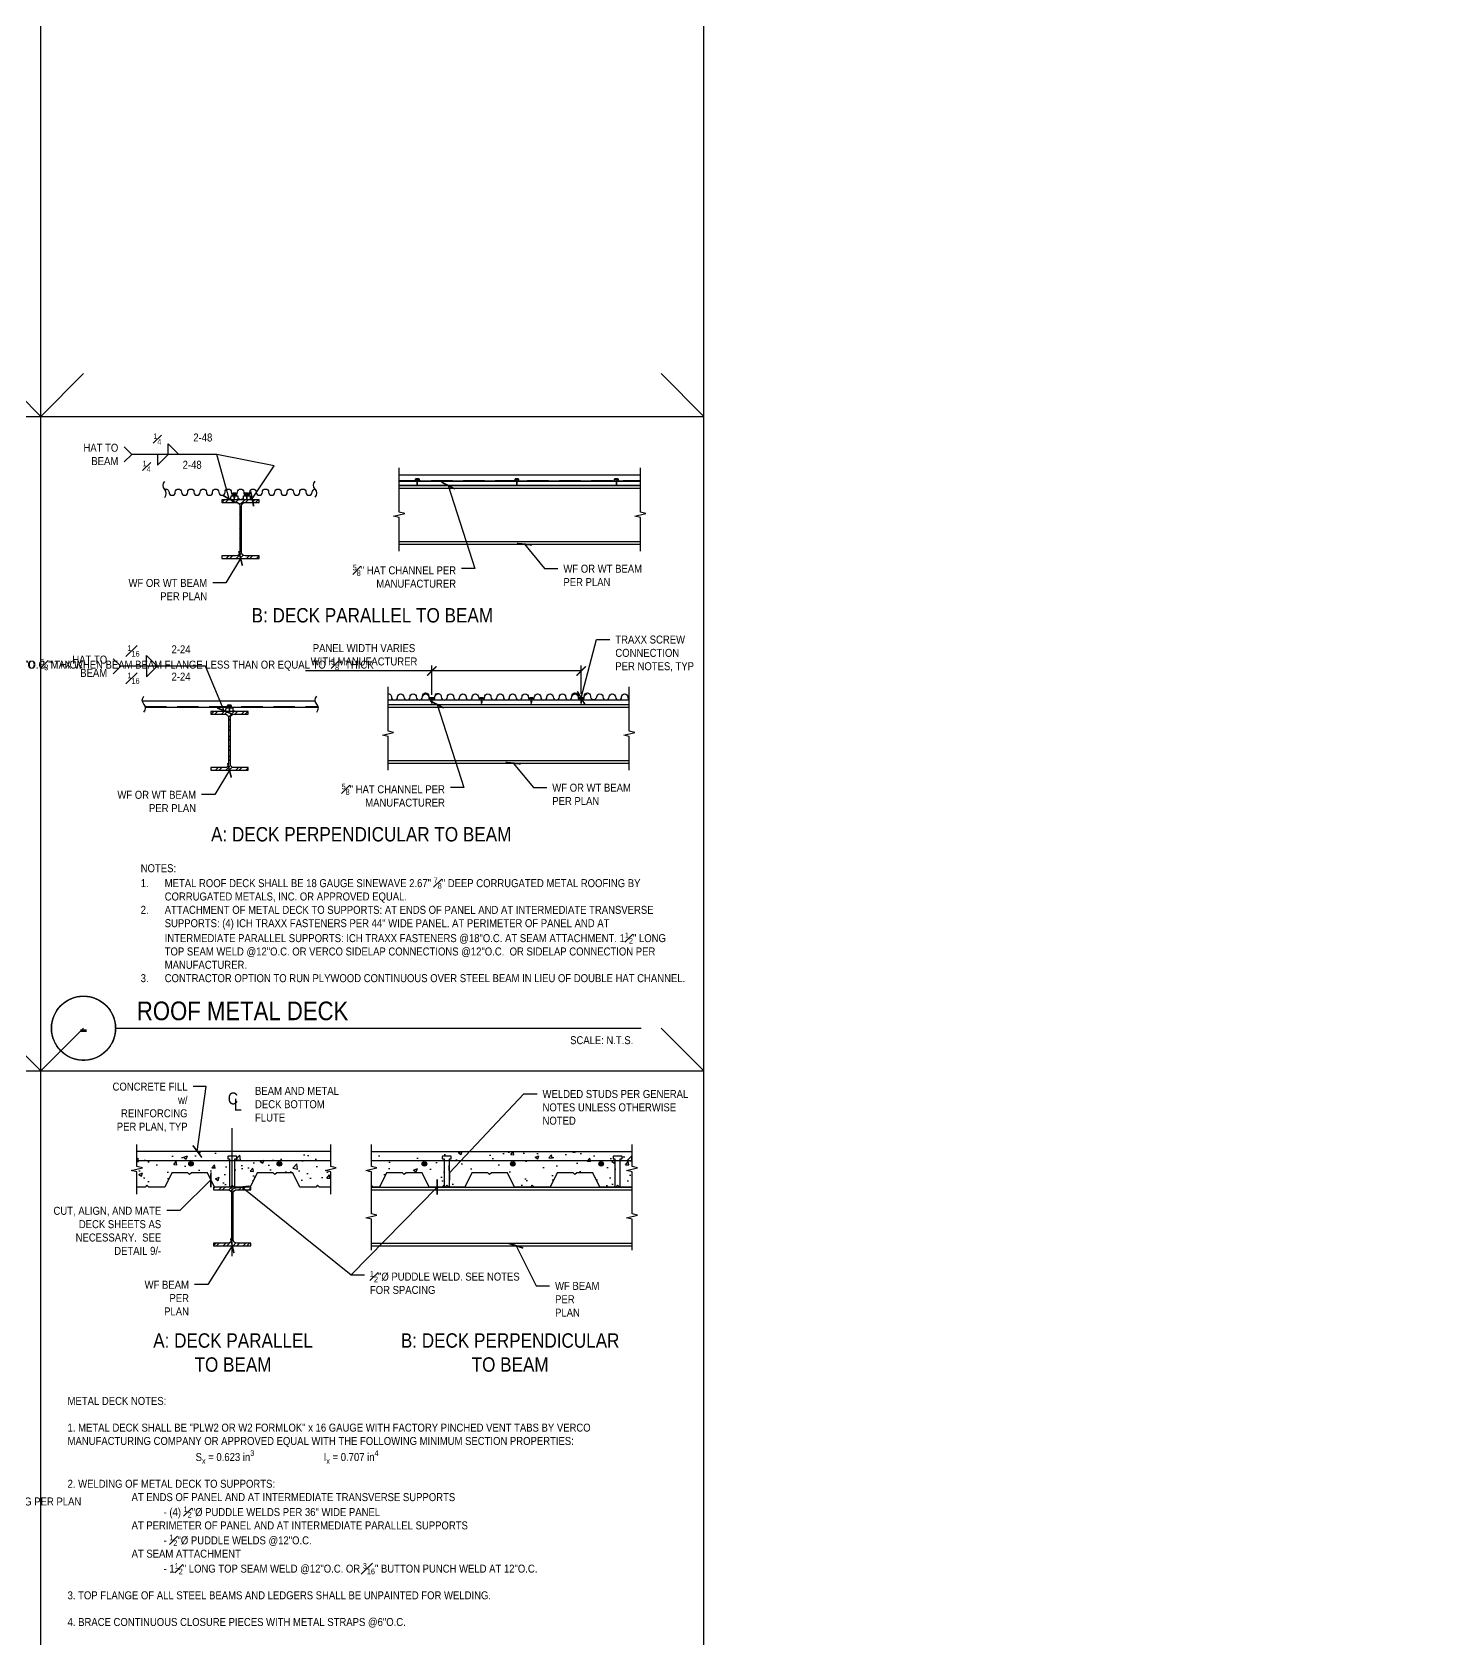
# Model space of a CAD drawing. Header units: inches. Extents: x -16404 to 14624, y -1591 to 16152.
# Drawn here: x -15147 to -14948.8, y 7544.2 to 7770 of the extents above; entities that cross this region are included whole.
import ezdxf
from ezdxf import colors
from ezdxf.entities.mleader import LeaderData, LeaderLine
from ezdxf.enums import TextEntityAlignment as Align
from ezdxf.math import Vec2, Vec3

# ---------------------------------------------------------------- set-up
doc = ezdxf.new("R2010")
doc.units = ezdxf.units.IN
doc.header["$LTSCALE"] = 24
doc.header["$MEASUREMENT"] = 0
for name, pattern in [('CENTER2', [1.125, 0.75, -0.125, 0.125, -0.125]), ('DASHED2', [0.375, 0.25, -0.125]), ('HIDDEN2', [0.1875, 0.125, -0.0625])]:
    doc.linetypes.add(name, pattern=pattern)
doc.layers.get('0').update_dxf_attribs({"linetype": 'CONTINUOUS'})
doc.layers.get('DefPoints').update_dxf_attribs({"color": 251, "linetype": 'CONTINUOUS'})
for name, color, linetype in [('S-ANNO-DIMS', 2, 'CONTINUOUS'), ('S-ANNO-NOTE', 4, 'CONTINUOUS'), ('S-ARCH', 1, 'CONTINUOUS'), ('S-BOLT', 2, 'CONTINUOUS'), ('S-BREAK', 2, 'CONTINUOUS'), ('S-CONC', 4, 'CONTINUOUS'), ('S-REBAR', 7, 'CONTINUOUS'), ('S-STEEL', 4, 'CONTINUOUS')]:
    doc.layers.add(name, color=color, linetype=linetype)
doc.layers.add('S-ANNO-GRID-NONPLOT', color=251, linetype='CONTINUOUS', plot=False)
doc.layers.add('S-HATCH1', color=1, linetype='CONTINUOUS', transparency=0.5)
doc.layers.add('S-HATCH2', color=2, linetype='CONTINUOUS', transparency=0.5)
doc.styles.add('Arial', font='arial.ttf', dxfattribs={"width": 0.85})
doc.dimstyles.new('DIM-12$0', dxfattribs={"dimscale": 12, "dimtxt": 0.09375, "dimasz": 0.109375, "dimexe": 0.0625, "dimexo": 0.0625, "dimgap": 0.0625, "dimtad": 1, "dimdec": 4, "dimzin": 11, "dimdsep": 46, "dimlunit": 4, "dimtxsty": 'Arial', "dimblk": 'ARCHTICK', "dimblk1": 'ARCHTICK', "dimblk2": 'ARCHTICK', "dimsah": 1, "dimcen": 0.125, "dimdle": 0.0625, "dimclrd": 256, "dimclre": 256, "dimclrt": 4, "dimadec": 0, "dimazin": 0, "dimtfac": 0.75, "dimtdec": 4, "dimtofl": 0, "dimtmove": 0, "dimatfit": 3, "dimldrblk": 'ARCHTICK', "dimfxl": 1, "dimfrac": 1, "dimtolj": 1, "dimtzin": 11, "dimarcsym": 0})
doc.dimstyles.new('DIM-12$7', dxfattribs={"dimscale": 12, "dimtxt": 0.09375, "dimasz": 0.125, "dimexe": 0.0625, "dimexo": 0.0625, "dimgap": 0.0625, "dimtad": 1, "dimdec": 4, "dimzin": 11, "dimdsep": 46, "dimlunit": 4, "dimtxsty": 'Arial', "dimblk": 'ARCHTICK', "dimcen": 0.125, "dimclrd": 256, "dimclre": 256, "dimclrt": 4, "dimadec": 0, "dimazin": 0, "dimtfac": 0.75, "dimtdec": 4, "dimtofl": 0, "dimtmove": 0, "dimatfit": 3, "dimldrblk": 'ARCHTICK', "dimfxl": 1, "dimfrac": 1, "dimtolj": 1, "dimtzin": 11, "dimarcsym": 0})
pattern_1 = [(50, (-9264.8584, 5871.305), (5.3794514, -0.470641), [0.5625, -6.1875]), (355, (-9264.8584, 5871.305), (-1.040635, 5.641441), [0.45, -4.95]), (100.45144, (-9264.41, 5871.266), (4.3388164, 5.1708), [0.4780514, -5.258566]), (46.1842, (-9264.8584, 5872.805), (8.00431, -1.2413946), [0.84375, -9.28125]), (96.63564, (-9264.1914, 5872.7016), (7.009965, 7.30589), [0.717078, -7.887853]), (351.18416, (-9264.8584, 5872.805), (7.009965, 7.30589), [0.675, -7.425]), (21, (-9264.1084, 5872.43), (4.476803, -3.0196417), [0.5625, -6.1875]), (326, (-9264.1084, 5872.43), (1.824865, 5.4386253), [0.45, -4.95]), (71.45144, (-9263.7354, 5872.1784), (6.301668, 2.4189836), [0.4780514, -5.258566]), (37.5, (-9264.8584, 5871.305), (0.0911989, 2.4967039), [0, -4.89, 0, -5.025, 0, -4.96875]), (7.5, (-9264.8584, 5871.305), (1.9730215, 2.9580878), [0, -2.865, 0, -4.7775, 0, -1.89375]), (327.5, (-9266.531, 5871.305), (4.0036683, -0.16916154), [0, -1.875, 0, -5.85, 0, -7.7625]), (317.5, (-9267.281, 5871.305), (4.3738963, 0.7507874), [0, -2.4375, 0, -3.885, 0, -5.5125])]

# ---------------------------------------------------------------- blocks, each defined once
blk = doc.blocks.new('W8x21')
at = {"layer": 'S-HATCH1'}
h = blk.add_hatch(dxfattribs=at)
h.set_pattern_fill('STEEL', color=256, scale=8, style=0)
h.set_pattern_definition([(45, (-55.7914, -336.0449), (-0.7071068, 0.7071068), []), (45, (-55.7914, -335.5449), (-0.7071068, 0.7071068), [])])
edge = h.paths.add_edge_path()
edge.add_line((2.625, -4.125), (2.625, -3.75))
edge.add_line((2.625, -3.75), (0.625, -3.75))
edge.add_arc((0.625, -3.25), 0.5, 180, 270, ccw=False)
edge.add_line((0.125, -3.25), (0.125, 3.25))
edge.add_arc((0.625, 3.25), 0.5, 90, 180, ccw=False)
edge.add_line((0.625, 3.75), (2.625, 3.75))
edge.add_line((2.625, 3.75), (2.625, 4.125))
edge.add_line((2.625, 4.125), (-2.625, 4.125))
edge.add_line((-2.625, 4.125), (-2.625, 3.75))
edge.add_line((-2.625, 3.75), (-0.625, 3.75))
edge.add_arc((-0.625, 3.25), 0.5, 0, 90, ccw=False)
edge.add_line((-0.125, 3.25), (-0.125, -3.25))
edge.add_arc((-0.625, -3.25), 0.5, -90, 0, ccw=False)
edge.add_line((-0.625, -3.75), (-2.625, -3.75))
edge.add_line((-2.625, -3.75), (-2.625, -4.125))
edge.add_line((-2.625, -4.125), (2.625, -4.125))
at = {"layer": 'S-STEEL'}
blk.add_lwpolyline([(2.625, -4.125), (2.625, -3.75), (0.625, -3.75, -0.4142136), (0.125, -3.25), (0.125, 3.25, -0.4142136), (0.625, 3.75), (2.625, 3.75), (2.625, 4.125), (-2.625, 4.125), (-2.625, 3.75), (-0.625, 3.75, -0.4142136), (-0.125, 3.25), (-0.125, -3.25, -0.4142136), (-0.625, -3.75), (-2.625, -3.75), (-2.625, -4.125)], format="xyb", close=True, dxfattribs=at)
blk = doc.blocks.new('_ARCHTICK')
at = {"color": 0, "linetype": 'ByBlock', "const_width": 0.15}
blk.add_lwpolyline([(-0.5, -0.5), (0.5, 0.5)], dxfattribs=at)
blk = doc.blocks.new('*D2195')
at = {"layer": 'DefPoints', "color": 0, "transparency": 16777216}
for p in [(-15069.84, 7680.21), (-15090.83, 7676.13), (-15069.84, 7676.25)]:
    blk.add_point(p, dxfattribs=at)
at = {"layer": 'S-ANNO-DIMS', "lineweight": -2, "transparency": 16777216}
for p, q in [((-15090.83, 7676.88), (-15090.83, 7680.96)), ((-15069.84, 7677), (-15069.84, 7680.96)), ((-15090.83, 7680.21), (-15108.6, 7680.21)), ((-15069.84, 7680.21), (-15091.58, 7680.21))]:
    blk.add_line(p, q, dxfattribs=at)
at = {"layer": 'S-ANNO-DIMS', "lineweight": -2, "transparency": 16777216, "xscale": 1.3125, "yscale": 1.3125, "zscale": 1.3125, "rotation": 180}
blk.add_blockref('_ARCHTICK', (-15090.83, 7680.21), dxfattribs=at)
at = {"layer": 'S-ANNO-DIMS', "lineweight": -2, "transparency": 16777216, "xscale": 1.3125, "yscale": 1.3125, "zscale": 1.3125}
blk.add_blockref('_ARCHTICK', (-15069.84, 7680.21), dxfattribs=at)
at = {"layer": 'S-ANNO-DIMS', "color": 4, "transparency": 16777216, "insert": (-15100.37, 7682.48), "char_height": 1.125, "attachment_point": 5, "style": 'Arial'}
blk.add_mtext('\\A1;PANEL WIDTH VARIES\\PWITH MANUFACTURER', dxfattribs=at)
blk = doc.blocks.new('*U327')
at = {"const_width": 0.188}
for points in [[(-4.5, 0, -1), (4.5, 0, 3.732051)], [(-4.5, 0, 1), (4.5, 0, -3.732051)]]:
    blk.add_lwpolyline(points, format="xyb", dxfattribs=at)
blk.add_lwpolyline([(4.5, 0), (78.41, 0)], dxfattribs=at)
blk.add_circle((0, 0), 4.5)
at = {"style": 'Arial', "width": 0.85}
for tag, p in [('DWG_TITLE_1', (7.5, 6.19)), ('DWG_TITLE_2', (7.5, 2.44))]:
    blk.add_attdef(tag, text='', height=2.62, dxfattribs=at).set_placement(p, align=Align.MIDDLE_LEFT)
blk.add_attdef('#', text='', height=3, dxfattribs=at).set_placement((0, 0), align=Align.MIDDLE_CENTER)
blk.add_attdef('SCALE', text='', height=1.12, dxfattribs=at).set_placement((77.29, -1.12), align=Align.TOP_RIGHT)
blk = doc.blocks.new('Rbar-dot')
blk.add_hatch(color=256).paths.add_polyline_path([(-0.02, 0, 1), (0.02, 0, 1)])
blk.add_circle((0, 0), 0.02)
blk = doc.blocks.new('Se_24x36_DETAILS_GRID')
for p, q in [((0, 23), (7.767, 23)), ((0, 15.333), (0, 23)), ((7.767, 23), (15.535, 23)), ((7.767, 15.333), (7.767, 23)), ((15.535, 23), (23.302, 23)), ((15.535, 15.333), (15.535, 23)), ((23.302, 23), (31.07, 23)), ((23.302, 15.333), (23.302, 23)), ((31.07, 15.333), (31.07, 23)), ((0, 15.333), (0.5, 15.833)), ((7.767, 15.333), (8.267, 15.833)), ((15.535, 15.333), (16.035, 15.833)), ((23.302, 15.333), (23.802, 15.833)), ((0, 15.333), (7.767, 15.333)), ((0, 7.667), (0, 15.333)), ((7.767, 15.333), (15.535, 15.333)), ((7.767, 7.667), (7.767, 15.333)), ((15.535, 15.333), (23.302, 15.333)), ((15.535, 7.667), (15.535, 15.333)), ((23.302, 15.333), (31.07, 15.333)), ((23.302, 7.667), (23.302, 15.333)), ((31.07, 7.667), (31.07, 15.333)), ((0, 7.667), (0.5, 8.167)), ((7.767, 7.667), (8.267, 8.167)), ((15.535, 7.667), (16.035, 8.167)), ((23.302, 7.667), (23.802, 8.167)), ((0, 7.667), (7.767, 7.667)), ((0, 0), (0, 7.667)), ((7.767, 7.667), (15.535, 7.667)), ((7.767, 0), (7.767, 7.667)), ((15.535, 7.667), (23.302, 7.667)), ((15.535, 0), (15.535, 7.667)), ((23.302, 7.667), (31.07, 7.667)), ((23.302, 0), (23.302, 7.667)), ((31.07, 0), (31.07, 7.667)), ((0, 0), (0.5, 0.5)), ((7.767, 0), (8.267, 0.5)), ((15.535, 0), (16.035, 0.5)), ((23.302, 0), (23.802, 0.5)), ((0, 0), (7.767, 0)), ((7.767, 0), (15.535, 0)), ((15.535, 0), (23.302, 0)), ((23.302, 0), (31.07, 0))]:
    blk.add_line(p, q)
at = {"linetype": 'DASHED2', "ltscale": 0.5}
for p, q in [((7.767, 15.333), (7.267, 15.833)), ((15.535, 15.333), (15.035, 15.833)), ((23.302, 15.333), (22.802, 15.833)), ((31.07, 15.333), (30.57, 15.833)), ((7.767, 7.667), (7.267, 8.167)), ((15.535, 7.667), (15.035, 8.167)), ((23.302, 7.667), (22.802, 8.167)), ((31.07, 7.667), (30.57, 8.167)), ((7.767, 0), (7.267, 0.5)), ((15.535, 0), (15.035, 0.5)), ((23.302, 0), (22.802, 0.5)), ((31.07, 0), (30.57, 0.5))]:
    blk.add_line(p, q, dxfattribs=at)
blk = doc.blocks.new('SE_BREAK_3IN')
at = {"layer": 'S-BREAK'}
blk.add_lwpolyline([(0, -0.375, 0.408465), (0, 0, -0.407415), (0, 0.369, -2.166217)], format="xyb", dxfattribs=at)

msp = doc.modelspace()

# ---------------------------------------------------------------- hatches: boundary and pattern name
at = {"layer": 'S-HATCH2'}
h = msp.add_hatch(dxfattribs=at)
h.set_pattern_fill('AR-CONC', color=256, scale=0.75, style=0)
h.set_pattern_definition(pattern_1)
h.paths.add_polyline_path([(-15132.30319, 7612.6809), (-15132.30319, 7610.55948), (-15131.52484, 7610.37019), (-15133.08154, 7609.99162), (-15132.30319, 7609.80233), (-15132.30319, 7607.6809), (-15131.13924, 7607.6809), (-15130.88924, 7607.9309), (-15130.63924, 7607.6809), (-15128.38924, 7607.6809), (-15127.38924, 7609.6809), (-15125.13924, 7609.6809), (-15124.88924, 7609.4309), (-15124.63924, 7609.6809), (-15122.38924, 7609.6809), (-15121.38924, 7607.6809), (-15119.13924, 7607.6809), (-15118.88924, 7607.9309), (-15118.63924, 7607.6809), (-15116.38924, 7607.6809), (-15115.38924, 7609.6809), (-15113.13924, 7609.6809), (-15112.88924, 7609.4309), (-15112.63924, 7609.6809), (-15110.38924, 7609.6809), (-15109.38924, 7607.6809), (-15107.13924, 7607.6809), (-15106.88924, 7607.9309), (-15106.63924, 7607.6809), (-15105.0536, 7607.6809), (-15105.0536, 7609.80233), (-15105.83195, 7609.99162), (-15104.27525, 7610.37019), (-15105.0536, 7610.55948), (-15105.0536, 7612.6809)])
h = msp.add_hatch(dxfattribs=at)
h.set_pattern_fill('AR-CONC', color=256, scale=0.75, style=0)
h.set_pattern_definition(pattern_1)
h.paths.add_polyline_path([(-15088.71203, 7607.9309), (-15088.46203, 7607.6809), (-15086.21203, 7607.6809), (-15085.21203, 7609.6809), (-15082.96203, 7609.6809), (-15082.71203, 7609.4309), (-15082.46203, 7609.6809), (-15080.21203, 7609.6809), (-15079.21203, 7607.6809), (-15076.96203, 7607.6809), (-15076.71203, 7607.9309), (-15076.46203, 7607.6809), (-15074.21203, 7607.6809), (-15073.21203, 7609.6809), (-15070.96203, 7609.6809), (-15070.71203, 7609.4309), (-15070.46203, 7609.6809), (-15068.21203, 7609.6809), (-15067.21203, 7607.6809), (-15064.96203, 7607.6809), (-15064.71203, 7607.9309), (-15064.46203, 7607.6809), (-15062.68229, 7607.6809), (-15062.68229, 7609.80233), (-15063.46064, 7609.99162), (-15061.90394, 7610.37019), (-15062.68229, 7610.55948), (-15062.68229, 7612.6809), (-15099.3362, 7612.6809), (-15099.3362, 7610.55948), (-15098.55785, 7610.37019), (-15100.11455, 7609.99162), (-15099.3362, 7609.80233), (-15099.3362, 7607.6809), (-15098.21203, 7607.6809), (-15097.21203, 7609.6809), (-15094.96203, 7609.6809), (-15094.71203, 7609.4309), (-15094.46203, 7609.6809), (-15092.21203, 7609.6809), (-15091.21203, 7607.6809), (-15088.96203, 7607.6809)])

# ---------------------------------------------------------------- linework, layer by layer
at = {"layer": 'S-ANNO-NOTE', "color": 1, "linetype": 'CENTER2'}
msp.add_line((-15118.88924, 7597.94379), (-15118.88924, 7616.18391), dxfattribs=at)
at = {"layer": 'S-ANNO-NOTE'}
for points in [[(-15127.89687, 7710.65068), (-15127.89687, 7712.15068), (-15126.39687, 7710.65068)], [(-15134.06861, 7709.59002), (-15133.00795, 7710.65068), (-15134.06861, 7711.71134)], [(-15129.39687, 7710.65068), (-15129.39687, 7709.15068), (-15127.89687, 7710.65068)], [(-15135.63372, 7679.81241), (-15134.57306, 7680.87307), (-15135.63372, 7681.93373)], [(-15130.96198, 7680.87307), (-15130.96198, 7682.37307), (-15129.46198, 7680.87307)], [(-15130.96198, 7680.87307), (-15130.96198, 7679.37307), (-15129.46198, 7680.87307)]]:
    msp.add_lwpolyline(points, dxfattribs=at)
at = {"layer": 'S-ARCH'}
for points in [[(-15061.5112, 7706.90568), (-15095.42242, 7706.90546)], [(-15061.5112, 7706.28068), (-15095.42242, 7706.28046)], [(-15063.07659, 7676.12807), (-15096.98753, 7676.12785)]]:
    msp.add_lwpolyline(points, dxfattribs=at)
at = {"layer": 'S-BOLT'}
for points in [[(-15118.51424, 7607.6809), (-15118.51424, 7611.63322), (-15118.32674, 7611.63322, 0.414214), (-15118.26424, 7611.69572), (-15118.26424, 7611.94572, 0.414214), (-15118.32674, 7612.00822), (-15118.51424, 7612.00822), (-15119.45174, 7612.00822, 0.414214), (-15119.51424, 7611.94572), (-15119.51424, 7611.69572, 0.414214), (-15119.45174, 7611.63322), (-15119.26424, 7611.63322), (-15119.26424, 7607.6809)], [(-15088.36912, 7607.6809), (-15088.36912, 7611.63322), (-15088.18162, 7611.63322, 0.414214), (-15088.11912, 7611.69572), (-15088.11912, 7611.94572, 0.414214), (-15088.18162, 7612.00822), (-15088.36912, 7612.00822), (-15089.30662, 7612.00822, 0.414214), (-15089.36912, 7611.94572), (-15089.36912, 7611.69572, 0.414214), (-15089.30662, 7611.63322), (-15089.11912, 7611.63322), (-15089.11912, 7607.6809)], [(-15064.3373, 7607.6809), (-15064.3373, 7611.63322), (-15064.1498, 7611.63322, 0.414214), (-15064.0873, 7611.69572), (-15064.0873, 7611.94572, 0.414214), (-15064.1498, 7612.00822), (-15064.3373, 7612.00822), (-15065.2748, 7612.00822, 0.414214), (-15065.3373, 7611.94572), (-15065.3373, 7611.69572, 0.414214), (-15065.2748, 7611.63322), (-15065.0873, 7611.63322), (-15065.0873, 7607.6809)]]:
    msp.add_lwpolyline(points, format="xyb", dxfattribs=at)
at = {"layer": 'S-BREAK'}
for points in [[(-15095.42216, 7697.03047), (-15095.42216, 7701.77689), (-15096.20051, 7701.96618), (-15094.6438, 7702.34475), (-15095.42216, 7702.53404), (-15095.42216, 7708.77968)], [(-15061.5112, 7697.03047), (-15061.5112, 7701.77689), (-15062.28955, 7701.96618), (-15060.73284, 7702.34475), (-15061.5112, 7702.53404), (-15061.5112, 7708.77989)], [(-15096.98727, 7666.25285), (-15096.98727, 7670.99928), (-15097.76562, 7671.18857), (-15096.20892, 7671.56714), (-15096.98727, 7671.75643), (-15096.98727, 7678.00207)], [(-15063.07631, 7666.25285), (-15063.07631, 7670.99928), (-15063.85466, 7671.18857), (-15062.29796, 7671.56714), (-15063.07631, 7671.75643), (-15063.07631, 7678.00207)], [(-15132.30319, 7606.6809), (-15132.30319, 7609.80233), (-15133.08154, 7609.99162), (-15131.52484, 7610.37019), (-15132.30319, 7610.55948), (-15132.30319, 7613.6809)], [(-15105.0536, 7606.6809), (-15105.0536, 7609.80233), (-15105.83195, 7609.99162), (-15104.27525, 7610.37019), (-15105.0536, 7610.55948), (-15105.0536, 7613.6809)], [(-15099.3362, 7598.8059), (-15099.3362, 7603.17733), (-15100.11455, 7603.36662), (-15098.55785, 7603.74519), (-15099.3362, 7603.93448), (-15099.3362, 7609.80233), (-15100.11455, 7609.99162), (-15098.55785, 7610.37019), (-15099.3362, 7610.55948), (-15099.3362, 7613.6809)], [(-15062.68229, 7598.8059), (-15062.68229, 7603.17733), (-15063.46064, 7603.36662), (-15061.90394, 7603.74519), (-15062.68229, 7603.93448), (-15062.68229, 7609.80233), (-15063.46064, 7609.99162), (-15061.90394, 7610.37019), (-15062.68229, 7610.55948), (-15062.68229, 7613.6809)]]:
    msp.add_lwpolyline(points, dxfattribs=at)
at = {"layer": 'S-CONC'}
for p, q in [((-15095.42241, 7706.28047), (-15061.5112, 7706.28047)), ((-15095.4224, 7705.90547), (-15061.5112, 7705.90547)), ((-15095.42216, 7698.40547), (-15061.5112, 7698.40547)), ((-15095.42215, 7698.03047), (-15061.51119, 7698.03047)), ((-15096.98752, 7675.50285), (-15063.07642, 7675.50285)), ((-15096.98751, 7675.12785), (-15063.07642, 7675.12785)), ((-15096.98727, 7667.62785), (-15063.07631, 7667.62785)), ((-15096.98726, 7667.25285), (-15063.0763, 7667.25285)), ((-15105.0536, 7612.6809), (-15132.30319, 7612.6809)), ((-15099.3367, 7612.6809), (-15062.68278, 7612.6809)), ((-15099.33626, 7607.6809), (-15062.6824, 7607.6809)), ((-15099.33623, 7607.3059), (-15062.6824, 7607.3059)), ((-15099.3362, 7599.8059), (-15062.68229, 7599.8059)), ((-15099.3362, 7599.4309), (-15062.68228, 7599.4309))]:
    msp.add_line(p, q, dxfattribs=at)
at = {"layer": 'S-REBAR'}
for p, q in [((-15132.30297, 7611.43092), (-15105.05359, 7611.43092)), ((-15099.33659, 7611.43092), (-15062.68267, 7611.43092))]:
    msp.add_line(p, q, dxfattribs=at)
at = {"layer": 'S-STEEL'}
for p, q in [((-15095.42244, 7707.77968), (-15061.5112, 7707.77989)), ((-15095.42242, 7706.90546), (-15061.5112, 7706.90568)), ((-15131.53076, 7676.00205), (-15107.22809, 7676.00205)), ((-15131.09441, 7675.12785), (-15106.79174, 7675.12785))]:
    msp.add_line(p, q, dxfattribs=at)
at = {"layer": 'S-STEEL', "linetype": 'HIDDEN2'}
msp.add_line((-15095.42243, 7707.00568), (-15061.5112, 7707.00568), dxfattribs=at)
at = {"layer": 'S-STEEL', "color": 2, "linetype": 'HIDDEN2'}
msp.add_line((-15131.11678, 7675.22785), (-15106.8141, 7675.22785), dxfattribs=at)
at = {"layer": 'S-STEEL'}
for points in [[(-15128.39471, 7705.73997, -0.541832481), (-15127.78065, 7705.33968, 1), (-15126.90565, 7705.33968, -1), (-15126.03065, 7705.33968, 1), (-15125.15565, 7705.33968, -1), (-15124.28065, 7705.33968, 1), (-15123.40565, 7705.33968, -1), (-15122.53065, 7705.33968, 1), (-15121.65565, 7705.33968, -1), (-15120.78065, 7705.33968, 1), (-15119.90565, 7705.33968, -1), (-15119.03065, 7705.33968, 1), (-15118.15565, 7705.33968, -1), (-15117.28065, 7705.33968, 1), (-15116.40565, 7705.33968, -1), (-15115.53065, 7705.33968, 1), (-15114.65565, 7705.33968, -1), (-15113.78065, 7705.33968, 1), (-15112.90565, 7705.33968, -1), (-15112.03065, 7705.33968, 1), (-15111.15565, 7705.33968, -1), (-15110.28065, 7705.33968, 1), (-15109.40565, 7705.33968, -1), (-15108.53065, 7705.33968, 1), (-15107.65565, 7705.33968, -0.396626318), (-15107.24457, 7705.77638)], [(-15096.98755, 7677.00205, -0.432031349), (-15096.52362, 7676.56535, 1), (-15095.64862, 7676.56535, -1), (-15094.77362, 7676.56535, 1), (-15093.89862, 7676.56535, -1), (-15093.02362, 7676.56535, 1), (-15092.14862, 7676.56535, -1), (-15091.27362, 7676.56535, 1), (-15090.39862, 7676.56535, -0.414213562), (-15089.96112, 7677.00285)], [(-15092.14862, 7676.69035, -1), (-15091.27362, 7676.69035, 1), (-15090.39862, 7676.69035, -0.989949494), (-15089.52362, 7676.56535, 1), (-15088.64862, 7676.56535, -1), (-15087.77362, 7676.56535, 1), (-15086.89862, 7676.56535, -1), (-15086.02362, 7676.56535, 1), (-15085.14862, 7676.56535, -1), (-15084.27362, 7676.56535, 1), (-15083.39862, 7676.56535, -1), (-15082.52362, 7676.56535, 1), (-15081.64862, 7676.56535, -1), (-15080.77362, 7676.56535, 1), (-15079.89862, 7676.56535, -1), (-15079.02362, 7676.56535, 1), (-15078.14862, 7676.56535, -1), (-15077.27362, 7676.56535, 1), (-15076.39862, 7676.56535, -1), (-15075.52362, 7676.56535, 1), (-15074.64862, 7676.56535, -1), (-15073.77362, 7676.56535, 1), (-15072.89862, 7676.56535, -1), (-15072.02362, 7676.56535, 1), (-15071.14862, 7676.56535, -1), (-15070.27362, 7676.56535, 1), (-15069.39862, 7676.56535, -0.396626318), (-15068.98754, 7677.00206)], [(-15071.14862, 7676.6885, -1), (-15070.27362, 7676.6885, 1), (-15069.39862, 7676.6885, -1), (-15068.52362, 7676.6885, 0.989949494), (-15067.64862, 7676.5635, -1), (-15066.77362, 7676.5635, 1), (-15065.89862, 7676.5635, -1), (-15065.02362, 7676.5635, 1), (-15064.14862, 7676.5635, -1), (-15063.27362, 7676.5635, 0.252585417), (-15063.07631, 7676.19782, 0.252585417)]]:
    msp.add_lwpolyline(points, format="xyb", dxfattribs=at)
at = {"layer": 'S-STEEL', "color": 2}
for points in [[(-15118.65776, 7705.1523), (-15118.65776, 7704.63223), (-15118.60506, 7704.4023), (-15118.54943, 7704.63177), (-15118.54943, 7705.1523), (-15118.35359, 7705.1523), (-15118.35359, 7705.2023), (-15118.85359, 7705.2023), (-15118.85359, 7705.1523), (-15118.54943, 7705.1523)], [(-15116.90776, 7705.15559), (-15116.90776, 7704.63552), (-15116.85506, 7704.40559), (-15116.79943, 7704.63506), (-15116.79943, 7705.15559), (-15116.60359, 7705.15559), (-15116.60359, 7705.20559), (-15117.10359, 7705.20559), (-15117.10359, 7705.15559), (-15116.79943, 7705.15559)], [(-15092.93744, 7707.1523), (-15092.93744, 7706.63223), (-15092.88475, 7706.4023), (-15092.82911, 7706.63177), (-15092.82911, 7707.1523), (-15092.63328, 7707.1523), (-15092.63328, 7707.2023), (-15093.13328, 7707.2023), (-15093.13328, 7707.1523), (-15092.82911, 7707.1523)], [(-15078.93744, 7707.1523), (-15078.93744, 7706.63223), (-15078.88475, 7706.4023), (-15078.82911, 7706.63177), (-15078.82911, 7707.1523), (-15078.63328, 7707.1523), (-15078.63328, 7707.2023), (-15079.13328, 7707.2023), (-15079.13328, 7707.1523), (-15078.82911, 7707.1523)], [(-15064.93744, 7707.1523), (-15064.93744, 7706.63223), (-15064.88475, 7706.4023), (-15064.82911, 7706.63177), (-15064.82911, 7707.1523), (-15064.63328, 7707.1523), (-15064.63328, 7707.2023), (-15065.13328, 7707.2023), (-15065.13328, 7707.1523), (-15064.82911, 7707.1523)], [(-15090.89029, 7676.37785), (-15090.89029, 7675.85778), (-15090.83759, 7675.62785), (-15090.78196, 7675.85732), (-15090.78196, 7676.37785), (-15090.58612, 7676.37785), (-15090.58612, 7676.42785), (-15091.08612, 7676.42785), (-15091.08612, 7676.37785), (-15090.78196, 7676.37785)], [(-15083.89029, 7676.37785), (-15083.89029, 7675.85778), (-15083.83759, 7675.62785), (-15083.78196, 7675.85732), (-15083.78196, 7676.37785), (-15083.58612, 7676.37785), (-15083.58612, 7676.42785), (-15084.08612, 7676.42785), (-15084.08612, 7676.37785), (-15083.78196, 7676.37785)], [(-15076.90073, 7676.37798), (-15076.90073, 7675.85791), (-15076.84803, 7675.62798), (-15076.7924, 7675.85745), (-15076.7924, 7676.37798), (-15076.59656, 7676.37798), (-15076.59656, 7676.42798), (-15077.09656, 7676.42798), (-15077.09656, 7676.37798), (-15076.7924, 7676.37798)], [(-15069.90073, 7676.37798), (-15069.90073, 7675.85791), (-15069.84803, 7675.62798), (-15069.7924, 7675.85745), (-15069.7924, 7676.37798), (-15069.59656, 7676.37798), (-15069.59656, 7676.42798), (-15070.09656, 7676.42798), (-15070.09656, 7676.37798), (-15069.7924, 7676.37798)], [(-15119.34298, 7675.37785), (-15119.34298, 7674.85778), (-15119.29028, 7674.62785), (-15119.23465, 7674.85732), (-15119.23465, 7675.37785), (-15119.03881, 7675.37785), (-15119.03881, 7675.42785), (-15119.53881, 7675.42785), (-15119.53881, 7675.37785), (-15119.23465, 7675.37785)]]:
    msp.add_lwpolyline(points, dxfattribs=at)
for points in [[(-15118.85359, 7705.1523), (-15118.35359, 7705.1523), (-15118.35359, 7704.9023), (-15118.85359, 7704.9023)], [(-15117.10359, 7705.15559), (-15116.60359, 7705.15559), (-15116.60359, 7704.90559), (-15117.10359, 7704.90559)], [(-15093.13328, 7707.1523), (-15092.63328, 7707.1523), (-15092.63328, 7706.9023), (-15093.13328, 7706.9023)], [(-15079.13328, 7707.1523), (-15078.63328, 7707.1523), (-15078.63328, 7706.9023), (-15079.13328, 7706.9023)], [(-15065.13328, 7707.1523), (-15064.63328, 7707.1523), (-15064.63328, 7706.9023), (-15065.13328, 7706.9023)], [(-15091.08612, 7676.37785), (-15090.58612, 7676.37785), (-15090.58612, 7676.12785), (-15091.08612, 7676.12785)], [(-15084.08612, 7676.37785), (-15083.58612, 7676.37785), (-15083.58612, 7676.12785), (-15084.08612, 7676.12785)], [(-15077.09656, 7676.37798), (-15076.59656, 7676.37798), (-15076.59656, 7676.12798), (-15077.09656, 7676.12798)], [(-15070.09656, 7676.37798), (-15069.59656, 7676.37798), (-15069.59656, 7676.12798), (-15070.09656, 7676.12798)], [(-15119.53881, 7675.37785), (-15119.03881, 7675.37785), (-15119.03881, 7675.12785), (-15119.53881, 7675.12785)]]:
    msp.add_lwpolyline(points, close=True, dxfattribs=at)
at = {"layer": 'S-STEEL'}
for points in [[(-15119.34315, 7704.39675), (-15119.08308, 7704.40646), (-15119.06444, 7704.80547), (-15118.12186, 7704.80547), (-15118.10322, 7704.40646), (-15117.84315, 7704.39675)], [(-15117.59315, 7704.39675), (-15117.33308, 7704.40646), (-15117.31444, 7704.80547), (-15116.37186, 7704.80547), (-15116.35322, 7704.40646), (-15116.09315, 7704.39675)], [(-15120.03326, 7674.61914), (-15119.7732, 7674.62884), (-15119.75455, 7675.02785), (-15118.81197, 7675.02785), (-15118.79333, 7674.62884), (-15118.53326, 7674.61914)], [(-15105.05336, 7607.6809), (-15106.63924, 7607.6809), (-15106.88924, 7607.9309), (-15107.13924, 7607.6809), (-15109.38924, 7607.6809), (-15110.38924, 7609.6809), (-15112.63924, 7609.6809), (-15112.88924, 7609.4309), (-15112.88924, 7609.4309), (-15113.13924, 7609.6809), (-15115.38924, 7609.6809), (-15116.38924, 7607.6809), (-15118.63924, 7607.6809), (-15118.88924, 7607.9309), (-15119.13924, 7607.6809), (-15121.38924, 7607.6809), (-15122.38924, 7609.6809), (-15124.63924, 7609.6809), (-15124.88924, 7609.4309), (-15124.88924, 7609.4309), (-15125.13924, 7609.6809), (-15127.38924, 7609.6809), (-15128.38924, 7607.6809), (-15130.63924, 7607.6809), (-15130.88924, 7607.9309), (-15131.13924, 7607.6809), (-15132.30276, 7607.6809)], [(-15062.6824, 7607.6809), (-15064.46203, 7607.6809), (-15064.71203, 7607.9309), (-15064.96203, 7607.6809), (-15067.21203, 7607.6809), (-15068.21203, 7609.6809), (-15070.46203, 7609.6809), (-15070.71203, 7609.4309), (-15070.71203, 7609.4309), (-15070.96203, 7609.6809), (-15073.21203, 7609.6809), (-15074.21203, 7607.6809), (-15076.46203, 7607.6809), (-15076.71203, 7607.9309), (-15076.96203, 7607.6809), (-15079.21203, 7607.6809), (-15080.21203, 7609.6809), (-15082.46203, 7609.6809), (-15082.71203, 7609.4309), (-15082.71203, 7609.4309), (-15082.96203, 7609.6809), (-15085.21203, 7609.6809), (-15086.21203, 7607.6809), (-15088.46203, 7607.6809), (-15088.71203, 7607.9309), (-15088.96203, 7607.6809), (-15091.21203, 7607.6809), (-15092.21203, 7609.6809), (-15094.46203, 7609.6809), (-15094.71203, 7609.4309), (-15094.71203, 7609.4309), (-15094.96203, 7609.6809), (-15097.21203, 7609.6809), (-15098.21203, 7607.6809), (-15099.33626, 7607.6809)]]:
    msp.add_lwpolyline(points, dxfattribs=at)

# ---------------------------------------------------------------- block references
at = {"layer": 'S-ANNO-GRID-NONPLOT', "xscale": 12, "yscale": 12, "zscale": 12}
for p in [(-15425.43172, 7716), (-15425.43172, 7440)]:
    msp.add_blockref('Se_24x36_DETAILS_GRID', p, dxfattribs=at)
at = {"layer": 'S-ANNO-NOTE'}
msp.add_blockref('*U327', (-15139.80442, 7630), dxfattribs=at).add_auto_attribs({'#': '-', 'DWG_TITLE_2': 'ROOF METAL DECK', 'SCALE': 'SCALE: N.T.S.'})
at = {"layer": 'S-BREAK', "xscale": 3, "yscale": 3, "zscale": 3}
for p in [(-15128.39471, 7705.73997), (-15107.24457, 7705.77638), (-15131.31399, 7675.56495), (-15107.01131, 7675.56495)]:
    msp.add_blockref('SE_BREAK_3IN', p, dxfattribs=at)
at = {"layer": 'S-REBAR', "xscale": 16, "yscale": 16, "zscale": 16}
for p in [(-15124.69079, 7610.93092), (-15112.26329, 7610.93092), (-15091.88073, 7610.93092), (-15079.45323, 7610.93092), (-15067.02573, 7610.93092)]:
    msp.add_blockref('Rbar-dot', p, dxfattribs=at)
at = {"layer": 'S-STEEL'}
for p in [(-15117.71815, 7700.15547), (-15119.28326, 7670.37785), (-15118.88924, 7603.5559)]:
    msp.add_blockref('W8x21', p, dxfattribs=at)

# ---------------------------------------------------------------- texts
at = {"layer": 'S-ANNO-NOTE', "color": 4, "style": 'Arial'}
for s, insert, char_height, width, attachment_point in [('HAT TO \\PBEAM', (-15134.91223, 7710.65068), 1.125, 14.5516162, 6), ('\\A1;{\\H0.7x;\\S1#4;}', (-15128.85726, 7713.5909), 1.125, 3.6570708, 3), ('\\A1;2-48', (-15121.69322, 7713.5909), 1.125, 3.6570708, 3), ('\\A1;{\\H0.7x;\\S1#4;}', (-15130.35726, 7709.75104), 1.125, 3.6570708, 3), ('\\A1;2-48', (-15123.19322, 7709.75104), 1.125, 3.6570708, 3), ('\\A1;{\\H0.7x;\\S1#16;} ', (-15131.92237, 7683.81329), 1.125, 3.6570708, 3), ('\\A1;2-24', (-15124.75833, 7683.81329), 1.125, 3.6570708, 3), ('HAT TO \\PBEAM', (-15136.47734, 7680.87307), 1.125, 14.5516162, 6), ('\\A1;{\\H0.7x;\\S1#16;} ', (-15131.92237, 7679.97343), 1.125, 3.6570708, 3), ('\\A1;2-24', (-15124.75833, 7679.97343), 1.125, 3.6570708, 3), ('C', (-15118.80132, 7620.11994), 1.6875, 1.3847169, 5), ('L', (-15118.09596, 7619.27498), 1.6875, 1.0598789, 5)]:
    msp.add_mtext(s, dxfattribs=dict(at, insert=insert, char_height=char_height, width=width, attachment_point=attachment_point))
at = {"layer": 'S-ANNO-NOTE', "char_height": 1.125, "style": 'Arial'}
for s, insert, width, attachment_point in [('\\A1;{\\H0.7x;\\S5#8;}" HAT CHANNEL PER MANUFACTURER', (-15087.43179, 7695.14685), 21.1246619, 3), ('\\A1;WF OR WT BEAM \\PPER PLAN', (-15072.33746, 7695.14685), 21.1246619, 1), ('\\A1;WF OR WT BEAM \\PPER PLAN', (-15122.41928, 7693.14685), 21.1246619, 3), ('\\A1;TRAXX SCREW CONNECTION PER NOTES, TYP', (-15065.03402, 7685.19388), 11.3264401, 1), ('\\A1;WF OR WT BEAM \\PPER PLAN', (-15123.98439, 7663.36924), 21.1246619, 3), ('\\A1;{\\H0.7x;\\S5#8;}" HAT CHANNEL PER MANUFACTURER', (-15088.9969, 7664.36924), 21.1246619, 3), ('\\A1;WF OR WT BEAM \\PPER PLAN', (-15073.90257, 7664.36924), 21.1246619, 1), ('NOTES:\\P\\pi-3.375,l3.375,t3.375;{\\A1;1.^IMETAL ROOF DECK SHALL BE 18 GAUGE SINEWAVE 2.67" \\H0.7x;\\S7#8;\\H1.4286x;" DEEP CORRUGATED METAL ROOFING \\H0.99998x;BY CORRUGATED METALS, INC. OR APPROVED EQUAL.}\\P{\\A1;2.^IATTACHMENT OF METAL DECK TO SUPPORTS: AT ENDS OF PANEL AND AT INTERMEDIATE TRANSVERSE SUPPORTS: (4) ICH TRAXX FASTENERS PER 44" WIDE PANEL. AT PERIMETER OF PANEL AND AT INTERMEDIATE PARALLEL SUPPORTS: ICH TRAXX FASTENERS @18"O.C. AT SEAM ATTACHMENT. 1\\H0.7x;\\S1#2;\\H1.42857x;" LONG TOP SEAM WELD @12"O.C. OR VERCO SIDELAP CONNECTIONS @12"O.C.  OR SIDELAP CONNECTION PER MANUFACTURER.\\P3.^ICONTRACTOR OPTION TO RUN PLYWOOD CONTINUOUS OVER STEEL BEAM IN LIEU OF DOUBLE HAT CHANNEL.}', (-15131.76466, 7636.45907), 68.9394393, 7), ('\\A1;CONCRETE FILL w/ REINFORCING PER PLAN, TYP', (-15125.17965, 7622.35477), 10.9859473, 3), ('\\A1;BEAM AND METAL DECK BOTTOM FLUTE', (-15115.69125, 7621.76098), 13.5264277, 1), ('\\A1;WELDED STUDS PER GENERAL NOTES UNLESS OTHERWISE NOTED', (-15075.27024, 7621.31944), 21.1246619, 1), ('\\A1;CUT, ALIGN, AND MATE DECK SHEETS AS NECESSARY.  SEE DETAIL 9/-', (-15128.88454, 7604.9), 15.8675714, 3), ('\\A1;WF BEAM PER PLAN', (-15124.97892, 7594.51137), 6.5093145, 3), ('\\A1;{\\H0.7x;\\S1#2;\\H1.4286x;"%%C PUDDLE WELD. SEE NOTES FOR SPACING}', (-15099.5373, 7595.87731), 21.1246619, 1), ('\\A1;WF BEAM PER PLAN', (-15073.50855, 7594.34603), 6.5093145, 1), ('\\A1;METAL DECK NOTES:\\P{\\L\\P\\pi-2.25,l2.25;}1. METAL DECK SHALL BE "PLW2 OR W2 FORMLOK" x 16 GAUGE WITH FACTORY PINCHED VENT TABS BY VERCO MANUFACTURING COMPANY OR APPROVED EQUAL WITH THE FOLLOWING MINIMUM SECTION PROPERTIES:\\P^I^I^I^IS{\\H0.7x;\\S^ x;} = 0.623 in{\\H0.7x;\\S3^ ;} ^I^I^II{\\H0.7x;\\S^ x;} = 0.707 in{\\H0.7x;\\S4^ ;\\H1.4286x;\\P}^I^I^I^I\\P2. WELDING OF METAL DECK TO SUPPORTS:\\P^I^IAT ENDS OF PANEL AND AT INTERMEDIATE TRANSVERSE SUPPORTS\\P^I^I^I- (4) {\\H0.7x;\\S1#2;}"Ø PUDDLE WELDS PER 36" WIDE PANEL\\P^I^IAT PERIMETER OF PANEL AND AT INTERMEDIATE PARALLEL SUPPORTS\\P^I^I^I- {\\H0.7x;\\S1#2;}"Ø PUDDLE WELDS @12"O.C.\\P^I^IAT SEAM ATTACHMENT\\P\\pi-3.375,l3.375;^I^I^I- 1{\\H0.7x;\\S1#2;}" LONG TOP SEAM WELD @12"O.C. OR {\\H0.7x;\\S3#16;}" BUTTON PUNCH WELD AT 12"O.C.\\P\\P\\pi-2.25,l2.25;3. TOP FLANGE OF ALL STEEL BEAMS AND LEDGERS SHALL BE UNPAINTED FOR WELDING.\\P\\P4. BRACE CONTINUOUS CLOSURE PIECES WITH METAL STRAPS @6"O.C.\\P\\P\\P^I', (-15142.04451, 7578.1785), 75.9654847, 1)]:
    msp.add_mtext(s, dxfattribs=dict(at, insert=insert, width=width, attachment_point=attachment_point))
at = {"layer": 'S-ANNO-NOTE', "color": 6, "char_height": 2.025, "attachment_point": 8, "style": 'Arial'}
for s, insert, width in [('B: DECK PARALLEL TO BEAM', (-15099.19987, 7687), 33.7807019), ('A: DECK PERPENDICULAR TO BEAM', (-15100.76498, 7656.22239), 42.0605484), ('A: DECK PARALLEL TO BEAM', (-15118.78191, 7581.69197), 22.3871071), ('B: DECK PERPENDICULAR TO BEAM', (-15079.82455, 7581.69197), 30.7221369)]:
    msp.add_mtext(s, dxfattribs=dict(at, insert=insert, width=width))

# ---------------------------------------------------------------- dimensions: what is measured, and where the dimension line sits
at = {"layer": 'S-ANNO-DIMS'}
dim = msp.add_linear_dim(base=(-15069.83612, 7680.20544), p1=(-15090.82998, 7676.1279), p2=(-15069.83612, 7676.25285), text='PANEL WIDTH VARIES\\PWITH MANUFACTURER', dimstyle='DIM-12$0', dxfattribs=at)
dim.commit()
dim.dimension.update_dxf_attribs({"geometry": '*D2195', "text_midpoint": (-15100.37093, 7680.20544), "dimtype": 160})

# ---------------------------------------------------------------- leaders
for points in [[(-15119.34315, 7704.39675), (-15121.07726, 7710.65068), (-15133.00795, 7710.65068)], [(-15116.09315, 7704.39675), (-15113.01425, 7709.02806), (-15121.07726, 7710.65068)], [(-15088.5424, 7706.28047), (-15084.78979, 7694.61115), (-15086.65438, 7694.61115)], [(-15077.82243, 7698.03047), (-15074.97945, 7694.61115), (-15073.11486, 7694.61115)], [(-15117.71815, 7696.03047), (-15119.77728, 7692.61115), (-15121.64187, 7692.61115)], [(-15069.84656, 7676.42798), (-15067.67601, 7684.65817), (-15065.81142, 7684.65817)], [(-15120.03326, 7674.61914), (-15122.64237, 7680.87307), (-15134.57306, 7680.87307)], [(-15090.10751, 7675.50285), (-15086.3549, 7663.83354), (-15088.21949, 7663.83354)], [(-15079.38754, 7667.25285), (-15076.54456, 7663.83354), (-15074.67997, 7663.83354)], [(-15119.28326, 7666.25285), (-15121.34239, 7662.83354), (-15123.20699, 7662.83354)], [(-15123.80347, 7612.6809), (-15122.53765, 7621.81906), (-15124.40225, 7621.81906)], [(-15088.36912, 7609.65706), (-15077.91224, 7620.78374), (-15076.04765, 7620.78374)], [(-15121.88924, 7608.6809), (-15126.24255, 7604.3643), (-15128.10714, 7604.3643)], [(-15117.51424, 7607.6809), (-15102.1793, 7595.3416), (-15100.31471, 7595.3416)], [(-15090.08703, 7607.6809), (-15102.1793, 7595.3416), (-15100.31471, 7595.3416)], [(-15118.88924, 7599.4309), (-15122.33693, 7593.97567), (-15124.20152, 7593.97567)], [(-15078.99352, 7599.4309), (-15076.15054, 7593.81033), (-15074.28595, 7593.81033)]]:
    msp.add_leader(points, dimstyle='DIM-12$7', dxfattribs=at)
at = {"layer": 'S-ANNO-NOTE'}
ml = msp.add_multileader_mtext('Standard', dxfattribs=at)
ml.set_content('\\A1;CONTINUOUS L4x4x{\\H0.7x;\\S3#8;}, TYP U.O.N.', color=4, style='Arial')
ml.set_leader_properties(color=2)
ml.build(insert=Vec2(0, 0))
ml.multileader.update_dxf_attribs({"dogleg_length": 0.36, "arrow_head_size": 1.3125, "scale": 12})
ctx = ml.context
ctx.base_point, ctx.scale, ctx.char_height, ctx.arrow_head_size, ctx.landing_gap_size, ctx.plane_origin = Vec3(-15208.77943, 7699.98937), 12, 1.125, 1.3125, 1.08, Vec3(-15255.98621, 7999.32419)
notes = []
notes.append((ctx, [(0, (1, 1, 0), (-15210.27943, 7699.98937), (1, 0), 1.5, [(0, [(-15213.81068, 7691.98937)], 0, [])])]))
ctx.mtext.insert, ctx.mtext.width, ctx.mtext.flow_direction = Vec3(-15207.69943, 7700.56146), 9.5419389, 5
ml = msp.add_multileader_mtext('Standard', dxfattribs=at)
ml.set_content('\\A1;CONTINUOUS L4x4x{\\H0.7x;\\S3#8;} ', color=4, style='Arial')
ml.set_leader_properties(color=2)
ml.build(insert=Vec2(0, 0))
ml.multileader.update_dxf_attribs({"dogleg_length": 0.36, "arrow_head_size": 1.3125, "scale": 12})
ctx = ml.context
ctx.base_point, ctx.scale, ctx.char_height, ctx.arrow_head_size, ctx.landing_gap_size, ctx.plane_origin = Vec3(-15169.83017, 7690.31976), 12, 1.125, 1.3125, 1.08, Vec3(-15217.03695, 7989.65458)
notes.append((ctx, [(0, (1, 1, 0), (-15171.33017, 7690.31976), (1, 0), 1.5, [(0, [(-15173.05155, 7695.23434)], 0, [])])]))
ctx.mtext.insert, ctx.mtext.width, ctx.mtext.flow_direction = Vec3(-15168.75017, 7690.88226), 10.0368389, 5
ml = msp.add_multileader_mtext('Standard', dxfattribs=at)
ml.set_content('\\A1;{\\H0.7x;\\S3#8;}" THICK GUSSET  PLATE @3\'-0"O.C. MAX WHEN BEAM BEAM FLANGE LESS THAN OR EQUAL TO  {\\H0.7x;\\S5#8;}" THICK', color=4, style='Arial')
ml.set_leader_properties(color=2)
ml.build(insert=Vec2(0, 0))
ml.multileader.update_dxf_attribs({"dogleg_length": 0.36, "arrow_head_size": 1.3125, "scale": 12})
ctx = ml.context
ctx.base_point, ctx.scale, ctx.char_height, ctx.arrow_head_size, ctx.landing_gap_size, ctx.plane_origin = Vec3(-15210.7095, 7681.31976), 12, 1.125, 1.3125, 1.08, Vec3(-15257.91628, 7979.65458)
notes.append((ctx, [(0, (1, 1, 0), (-15212.2095, 7681.31976), (1, 0), 1.5, [(0, [(-15218.33522, 7690.16971)], 0, [])])]))
ctx.mtext.insert, ctx.mtext.width, ctx.mtext.flow_direction = Vec3(-15209.6295, 7681.89185), 18.3261119, 5
ml = msp.add_multileader_mtext('Standard', dxfattribs=at)
ml.set_content('\\A1;{\\H0.7x;\\S3#8;}" THICK GUSSET  PLATE @3\'-0"O.C. MAX WHEN BEAM BEAM FLANGE LESS THAN OR EQUAL TO  {\\H0.7x;\\S5#8;}" THICK', color=4, style='Arial')
ml.set_leader_properties(color=2)
ml.build(insert=Vec2(0, 0))
ml.multileader.update_dxf_attribs({"dogleg_length": 0.36, "arrow_head_size": 1.3125, "scale": 12})
ctx = ml.context
ctx.base_point, ctx.scale, ctx.char_height, ctx.arrow_head_size, ctx.landing_gap_size, ctx.plane_origin = Vec3(-15169.83017, 7681.31976), 12, 1.125, 1.3125, 1.08, Vec3(-15217.03695, 7979.65458)
notes.append((ctx, [(0, (1, 1, 0), (-15171.33017, 7681.31976), (1, 0), 1.5, [(0, [(-15177.45589, 7690.16971)], 0, [])])]))
ctx.mtext.insert, ctx.mtext.width, ctx.mtext.flow_direction = Vec3(-15168.75017, 7681.89185), 18.3261119, 5
ml = msp.add_multileader_mtext('Standard', dxfattribs=at)
ml.set_content('\\A1;METAL DECKING PER PLAN', color=4, style='Arial')
ml.set_leader_properties(color=2)
ml.build(insert=Vec2(0, 0))
ml.multileader.update_dxf_attribs({"dogleg_length": 0.36, "arrow_head_size": 1.3125, "scale": 12})
ctx = ml.context
ctx.base_point, ctx.scale, ctx.char_height, ctx.arrow_head_size, ctx.landing_gap_size, ctx.plane_origin = Vec3(-15159.08349, 7563.48178), 12, 1.125, 1.3125, 1.08, Vec3(-15210.06295, 7867.32644)
notes.append((ctx, [(0, (1, 1, 0), (-15160.58349, 7563.48178), (1, 0), 1.5, [(0, [(-15163.0288, 7555.05083)], 0, [])])]))
ctx.mtext.insert, ctx.mtext.width, ctx.mtext.flow_direction = Vec3(-15158.00349, 7564.04466), 12.5290698, 5
for ctx, leaders in notes:
    for number, flags, end, landing, length, lines in leaders:
        leader = LeaderData()
        leader.index, (leader.has_last_leader_line, leader.has_dogleg_vector, leader.attachment_direction) = number, flags
        leader.last_leader_point, leader.dogleg_vector, leader.dogleg_length = Vec3(end), Vec3(landing), length
        for number, points, colour, breaks in lines:
            line = LeaderLine()
            line.index, line.vertices, line.color, line.breaks = number, Vec3.list(points), colors.encode_raw_color(colour), breaks
            leader.lines.append(line)
        ctx.leaders.append(leader)

doc.saveas('drawing.dxf')
